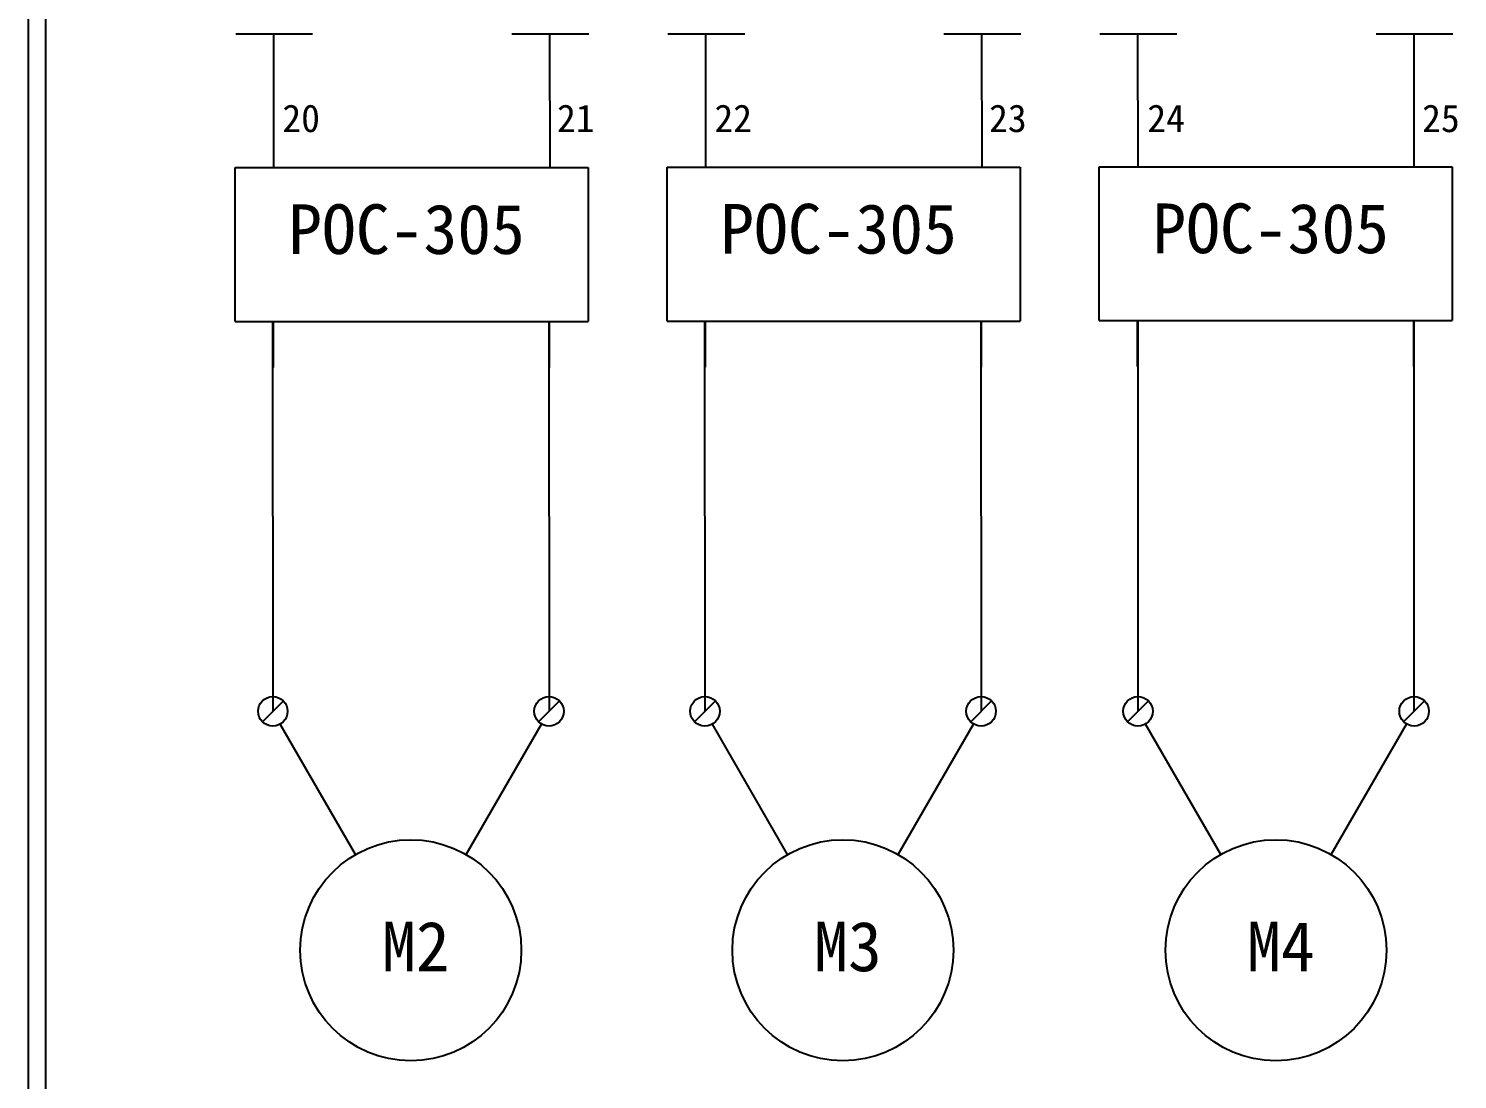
# Model space of a CAD drawing. Extents: x 10 to 297, y 3 to 207.
# Drawn here: x 10 to 113.5, y 62.3 to 138.4 of the extents above; entities that cross this region are included whole.
import ezdxf

# ---------------------------------------------------------------- set-up
doc = ezdxf.new("R2010")
doc.units = 0
doc.layers.get('0').update_dxf_attribs({"linetype": 'CONTINUOUS'})
doc.layers.add('圖框層', color=7, linetype='CONTINUOUS')
doc.layers.add('標尺寸層', color=3, linetype='CONTINUOUS')
doc.styles.add('STSL', font='kaiu.ttf')

msp = doc.modelspace()

# ---------------------------------------------------------------- linework, layer by layer
for p, q in [((27.73, 138), (27.74, 128.31)), ((47.73, 138), (47.74, 128.31)), ((59.02, 138), (59.03, 128.34)), ((79.02, 138), (79.03, 128.34)), ((90.31, 138), (90.32, 128.37)), ((110.31, 138), (110.32, 128.37)), ((27.67, 117.17), (27.69, 88.94)), ((47.67, 117.17), (47.69, 88.94)), ((58.96, 117.2), (58.98, 88.94)), ((78.96, 117.2), (78.98, 88.94)), ((90.32, 117.24), (90.33, 88.94)), ((110.32, 117.24), (110.33, 88.94)), ((28.45, 89.7), (26.94, 88.18)), ((48.45, 89.7), (46.94, 88.18)), ((59.74, 89.7), (58.23, 88.18)), ((79.74, 89.7), (78.23, 88.18)), ((91.1, 89.7), (89.58, 88.18)), ((111.1, 89.7), (109.58, 88.18)), ((33.68, 78.57), (28.23, 88.01)), ((41.68, 78.57), (47.14, 88.02)), ((64.97, 78.57), (59.52, 88.01)), ((72.97, 78.57), (78.43, 88.02)), ((96.33, 78.57), (90.88, 88.01)), ((104.33, 78.57), (109.79, 88.02))]:
    msp.add_line(p, q)
for centre, radius in [((27.69, 88.94), 1.07), ((47.69, 88.94), 1.07), ((58.98, 88.94), 1.07), ((78.98, 88.94), 1.07), ((90.34, 88.94), 1.07), ((110.34, 88.94), 1.07), ((37.68, 71.64), 8), ((68.97, 71.64), 8), ((100.33, 71.64), 8)]:
    msp.add_circle(centre, radius)
at = {"layer": '圖框層', "color": 7}
for p, q in [((10, 3), (10, 206.97)), ((11.25, 4.25), (11.25, 205.72))]:
    msp.add_line(p, q, dxfattribs=at)
at = {"layer": '標尺寸層', "color": 7}
for p, q in [((25, 138), (30.57, 138)), ((45, 138), (50.57, 138)), ((56.29, 138), (61.86, 138)), ((76.29, 138), (81.86, 138)), ((87.58, 138), (93.15, 138)), ((107.58, 138), (113.15, 138)), ((24.95, 128.31), (30.52, 128.31)), ((24.95, 117.17), (24.95, 128.31)), ((30.52, 128.31), (44.95, 128.31)), ((44.95, 128.31), (50.52, 128.31)), ((50.52, 128.31), (50.52, 117.17)), ((56.24, 128.34), (61.81, 128.34)), ((56.24, 117.2), (56.24, 128.34)), ((61.81, 128.34), (76.24, 128.34)), ((76.24, 128.34), (81.81, 128.34)), ((81.81, 128.34), (81.81, 117.2)), ((87.53, 128.37), (93.1, 128.37)), ((87.53, 117.24), (87.53, 128.37)), ((93.1, 128.37), (107.53, 128.37)), ((107.53, 128.37), (113.1, 128.37)), ((113.1, 128.37), (113.1, 117.24)), ((24.95, 117.17), (30.52, 117.17)), ((27.73, 113.83), (27.73, 117.17)), ((30.52, 117.17), (44.95, 117.17)), ((44.95, 117.17), (50.52, 117.17)), ((47.73, 113.83), (47.73, 117.17)), ((56.24, 117.2), (61.81, 117.2)), ((59.02, 113.87), (59.02, 117.2)), ((61.81, 117.2), (76.24, 117.2)), ((76.24, 117.2), (81.81, 117.2)), ((79.02, 113.87), (79.02, 117.2)), ((87.53, 117.24), (93.1, 117.24)), ((90.31, 113.9), (90.31, 117.24)), ((93.1, 117.24), (107.53, 117.24)), ((107.53, 117.24), (113.1, 117.24)), ((110.31, 113.9), (110.31, 117.24))]:
    msp.add_line(p, q, dxfattribs=at)

# ---------------------------------------------------------------- texts
at = {"layer": '圖框層', "color": 4, "style": 'STSL'}
for s, height, p in [('20', 2, (28.38, 130.88)), ('21', 2, (48.27, 130.88)), ('22', 2, (59.67, 130.88)), ('23', 2, (79.56, 130.88)), ('24', 2, (91.02, 130.88)), ('25', 2, (110.92, 130.88)), ('POC-305', 3.6, (28.8, 122.05)), ('POC-305', 3.6, (60.09, 122.08)), ('POC-305', 3.6, (91.38, 122.11)), ('M2', 3.6, (35.6, 70.12)), ('M3', 3.6, (66.89, 70.12)), ('M4', 3.6, (98.24, 70.12))]:
    msp.add_text(s, height=height, dxfattribs=at).set_placement(p)

doc.saveas('drawing.dxf')
